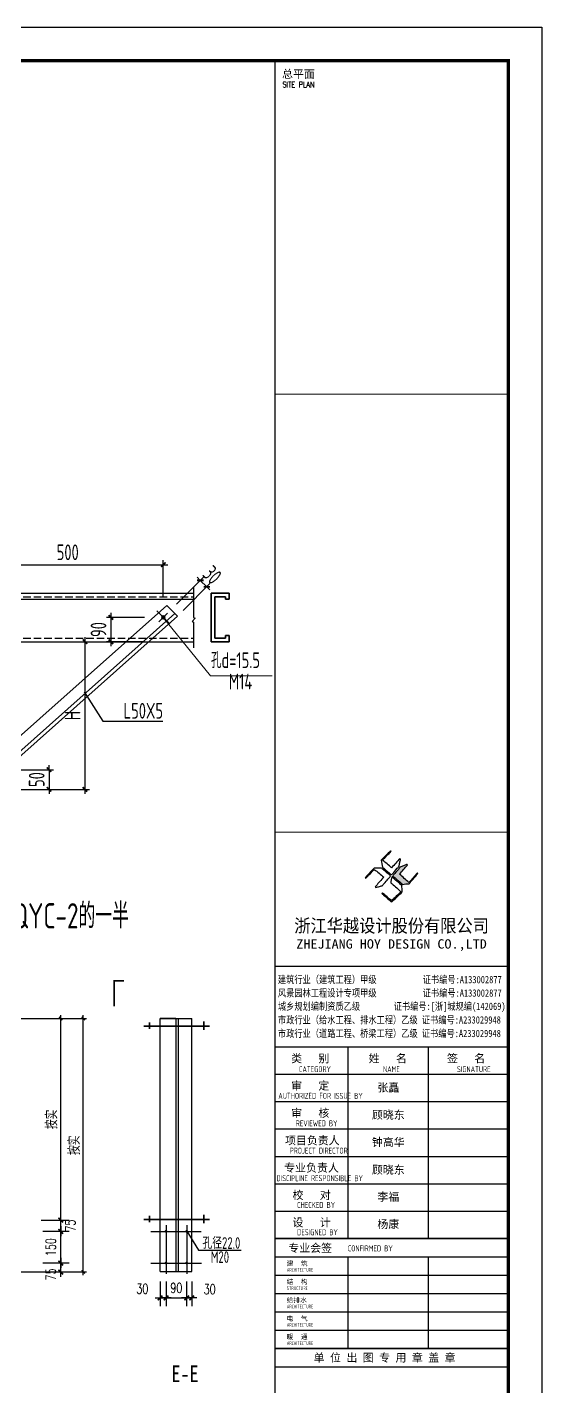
# Model space of a CAD drawing. Extents: x 2072855 to 2883818, y 17306032 to 17674225.
# Drawn here: x 2506642 to 2522065, y 17354099 to 17394870 of the extents above; entities that cross this region are included whole.
import ezdxf
from ezdxf.enums import TextEntityAlignment as Align

# ---------------------------------------------------------------- set-up
doc = ezdxf.new("R2010")
doc.units = 0
doc.header["$LTSCALE"] = 1000
doc.header["$MEASUREMENT"] = 0
for name, pattern in [('3', [19, 15, -1.5, 1, -1.5]), ('DASH', [0.35, 0.25, -0.1]), ('DOTE', [2.42, 2, -0.2, 0.02, -0.2])]:
    doc.linetypes.add(name, pattern=pattern)
doc.layers.get('Defpoints').update_dxf_attribs({"color": 250})
for name, color, linetype, lineweight in [('10', 7, 'Continuous', 35), ('14', 2, 'Continuous', 35), ('螺栓孔标注', 9, 'Continuous', 18)]:
    doc.layers.add(name, color=color, linetype=linetype, lineweight=lineweight)
for name, color, linetype in [('18', 2, 'Continuous'), ('35', 253, 'Continuous'), ('3T_WOOD', 21, 'Continuous'), ('dim', 7, 'Continuous'), ('DOTE', 1, 'DOTE'), ('HYTK-GK', 7, 'Continuous'), ('PUB_DIM', 161, 'Continuous'), ('PUB_TEXT', 7, 'Continuous'), ('PUB_TITLE', 4, 'Continuous'), ('TEXT', 7, 'Continuous'), ('TK', 4, 'Continuous'), ('图层1', 8, 'Continuous'), ('水平支撑', 4, 'Continuous')]:
    doc.layers.add(name, color=color, linetype=linetype)
doc.styles.add('-宋体', font='', dxfattribs={"width": 0.8})
doc.styles.add('DIM_FONT', font='SIMPLEX', dxfattribs={"width": 0.7, "bigfont": 'GBCBIG'})
doc.styles.add('HT', font='simhei.ttf', dxfattribs={"width": 0.7})
doc.styles.add('ROMANS', font='romans', dxfattribs={"width": 0.65, "height": 231.275})
doc.styles.add('TSSD_Dimension', font='Tssdeng.shx', dxfattribs={"width": 0.7, "bigfont": 'hztxt.shx'})
doc.styles.add('TSSD_REIN', font='tssdeng.shx', dxfattribs={"width": 0.7, "bigfont": 'tssdchn.shx'})
doc.styles.add('图签宋体', font='', dxfattribs={"height": 300})
doc.styles.add('图签黑体', font='simhei.ttf', dxfattribs={"height": 550})
doc.styles.get('-宋体').set_extended_font_data('SimSun')
doc.styles.get('图签宋体').set_extended_font_data('NSimSun')
doc.dimstyles.new('dimn', dxfattribs={"dimtxt": 300, "dimasz": 1, "dimexe": 250, "dimexo": 300, "dimgap": 150, "dimtad": 1, "dimdec": 0, "dimzin": 0, "dimdsep": 46, "dimtxsty": 'DIM_FONT', "dimblk": '_DIMX', "dimcen": 0, "dimdle": 100, "dimclrt": 7, "dimadec": 1, "dimazin": 0, "dimtfac": 1, "dimtdec": 0, "dimtix": 1, "dimtmove": 2, "dimatfit": 3, "dimldrblk": 'ARCHTICK', "dimfxl": 0, "dimtolj": 1, "dimtzin": 0, "dimarcsym": 0})
doc.dimstyles.new('TSSD_200_200', dxfattribs={"dimtxt": 700, "dimasz": 200, "dimexe": 200, "dimexo": 500, "dimgap": 200, "dimtad": 1, "dimdec": 0, "dimzin": 0, "dimdsep": 46, "dimtxsty": 'TSSD_Dimension', "dimblk": 'ARCHTICK', "dimblk1": 'ARCHTICK', "dimblk2": 'ARCHTICK', "dimcen": 0, "dimdle": 200, "dimclrt": 7, "dimadec": 0, "dimazin": 0, "dimtfac": 1, "dimtdec": 0, "dimtix": 1, "dimtmove": 2, "dimatfit": 3, "dimfxl": 0, "dimtolj": 1, "dimtzin": 0, "dimarcsym": 0})
doc.dimstyles.new('TSSD_20_100', dxfattribs={"dimtxt": 350, "dimasz": 100, "dimexe": 100, "dimexo": 250, "dimgap": 100, "dimtad": 1, "dimdec": 0, "dimlfac": 0.2, "dimzin": 0, "dimdsep": 46, "dimtxsty": 'TSSD_Dimension', "dimblk": 'ARCHTICK', "dimblk1": 'ARCHTICK', "dimblk2": 'ARCHTICK', "dimcen": 0, "dimdle": 100, "dimclrt": 7, "dimadec": 0, "dimazin": 0, "dimtfac": 1, "dimtdec": 0, "dimtix": 1, "dimtmove": 2, "dimatfit": 3, "dimfxl": 0, "dimtolj": 1, "dimtzin": 0, "dimarcsym": 0})

# ---------------------------------------------------------------- blocks, each defined once
blk = doc.blocks.new('_ArchTick')
at = {"color": 0, "linetype": 'ByBlock', "const_width": 0.4}
blk.add_lwpolyline([(-0.5, -0.5), (0.5, 0.5)], dxfattribs=at)
blk = doc.blocks.new('*D43')
at = {"layer": 'Defpoints', "color": 0}
for p in [(8082840, 20782767), (8083497, 20782767), (8083497, 20780294)]:
    blk.add_point(p, dxfattribs=at)
at = {"layer": 'dim', "color": 0, "lineweight": -2}
for p, q in [((8082840, 20782392), (8082840, 20780144)), ((8083497, 20782392), (8083497, 20780144)), ((8082690, 20780294), (8083647, 20780294))]:
    blk.add_line(p, q, dxfattribs=at)
at = {"layer": 'dim', "color": 0, "lineweight": -2, "xscale": 150, "yscale": 150, "zscale": 150, "rotation": 180}
blk.add_blockref('_ArchTick', (8082840, 20780294), dxfattribs=at)
at = {"layer": 'dim', "color": 0, "lineweight": -2, "xscale": 150, "yscale": 150, "zscale": 150}
blk.add_blockref('_ArchTick', (8083497, 20780294), dxfattribs=at)
at = {"layer": 'dim', "color": 7, "insert": (8083130, 20780700), "char_height": 525, "attachment_point": 5, "style": 'TSSD_Dimension'}
blk.add_mtext('\\A1;50', dxfattribs=at)
blk = doc.blocks.new('*D44')
at = {"layer": 'Defpoints', "color": 0}
for p in [(8083497, 20782767), (8084152, 20782767), (8084152, 20780294)]:
    blk.add_point(p, dxfattribs=at)
at = {"layer": 'dim', "color": 0, "lineweight": -2}
for p, q in [((8083497, 20782392), (8083497, 20780144)), ((8084152, 20782392), (8084152, 20780144)), ((8083347, 20780294), (8084302, 20780294))]:
    blk.add_line(p, q, dxfattribs=at)
at = {"layer": 'dim', "color": 0, "lineweight": -2, "xscale": 150, "yscale": 150, "zscale": 150, "rotation": 180}
blk.add_blockref('_ArchTick', (8083497, 20780294), dxfattribs=at)
at = {"layer": 'dim', "color": 0, "lineweight": -2, "xscale": 150, "yscale": 150, "zscale": 150}
blk.add_blockref('_ArchTick', (8084152, 20780294), dxfattribs=at)
at = {"layer": 'dim', "color": 7, "insert": (8083830, 20780706), "char_height": 525, "attachment_point": 5, "style": 'TSSD_Dimension'}
blk.add_mtext('\\A1;50', dxfattribs=at)
blk = doc.blocks.new('*D45')
at = {"layer": 'Defpoints', "color": 0}
for p in [(8083496, 20789431), (8077116, 20788004), (8083496, 20788004)]:
    blk.add_point(p, dxfattribs=at)
at = {"layer": 'dim', "color": 0, "lineweight": -2}
for p, q in [((8076966, 20789431), (8083646, 20789431)), ((8077116, 20788379), (8077116, 20789581)), ((8083496, 20788379), (8083496, 20789581))]:
    blk.add_line(p, q, dxfattribs=at)
at = {"layer": 'dim', "color": 0, "lineweight": -2, "xscale": 150, "yscale": 150, "zscale": 150, "rotation": 180}
blk.add_blockref('_ArchTick', (8077116, 20789431), dxfattribs=at)
at = {"layer": 'dim', "color": 0, "lineweight": -2, "xscale": 150, "yscale": 150, "zscale": 150}
blk.add_blockref('_ArchTick', (8083496, 20789431), dxfattribs=at)
at = {"layer": 'dim', "color": 7, "insert": (8080306, 20789844), "char_height": 525, "attachment_point": 5, "style": 'TSSD_Dimension'}
blk.add_mtext('\\A1;500', dxfattribs=at)
blk = doc.blocks.new('*D46')
at = {"layer": 'Defpoints', "color": 0}
for p in [(8089875, 20789431), (8083496, 20788004), (8089875, 20788004)]:
    blk.add_point(p, dxfattribs=at)
at = {"layer": 'dim', "color": 0, "lineweight": -2}
for p, q in [((8083346, 20789431), (8090025, 20789431)), ((8083496, 20788379), (8083496, 20789581)), ((8089875, 20788379), (8089875, 20789581))]:
    blk.add_line(p, q, dxfattribs=at)
at = {"layer": 'dim', "color": 0, "lineweight": -2, "xscale": 150, "yscale": 150, "zscale": 150, "rotation": 180}
blk.add_blockref('_ArchTick', (8083496, 20789431), dxfattribs=at)
at = {"layer": 'dim', "color": 0, "lineweight": -2, "xscale": 150, "yscale": 150, "zscale": 150}
blk.add_blockref('_ArchTick', (8089875, 20789431), dxfattribs=at)
at = {"layer": 'dim', "color": 7, "insert": (8086685, 20789844), "char_height": 525, "attachment_point": 5, "style": 'TSSD_Dimension'}
blk.add_mtext('\\A1;500', dxfattribs=at)
blk = doc.blocks.new('*D47')
at = {"layer": 'Defpoints', "color": 0}
for p in [(8091327, 20788692), (8090054, 20787848), (8090269, 20787634)]:
    blk.add_point(p, dxfattribs=at)
at = {"layer": 'dim', "color": 0, "lineweight": -2}
for p, q in [((8090319, 20788114), (8091218, 20789013)), ((8091112, 20788906), (8091006, 20789013)), ((8090534, 20787899), (8091433, 20788798)), ((8091112, 20788906), (8091327, 20788692)), ((8091327, 20788692), (8091433, 20788585))]:
    blk.add_line(p, q, dxfattribs=at)
at = {"layer": 'dim', "color": 0, "lineweight": -2, "xscale": 150, "yscale": 150, "zscale": 150}
for p, rotation in [((8091112, 20788906), 315), ((8091327, 20788692), 135)]:
    blk.add_blockref('_ArchTick', p, dxfattribs=dict(at, rotation=rotation))
at = {"layer": 'dim', "color": 7, "insert": (8091511, 20789091), "char_height": 525, "attachment_point": 5, "rotation": 315, "style": 'TSSD_Dimension'}
blk.add_mtext('\\A1;30', dxfattribs=at)
blk = doc.blocks.new('*D48')
at = {"layer": 'Defpoints', "color": 0}
for p in [(8089622, 20787669), (8088125, 20786859), (8089622, 20786859)]:
    blk.add_point(p, dxfattribs=at)
at = {"layer": 'dim', "color": 0, "lineweight": -2}
for p, q in [((8089247, 20787669), (8087975, 20787669)), ((8088125, 20787819), (8088125, 20786709)), ((8089247, 20786859), (8087975, 20786859))]:
    blk.add_line(p, q, dxfattribs=at)
at = {"layer": 'dim', "color": 0, "lineweight": -2, "xscale": 150, "yscale": 150, "zscale": 150}
for p, rotation in [((8088125, 20787669), 90), ((8088125, 20786859), 270)]:
    blk.add_blockref('_ArchTick', p, dxfattribs=dict(at, rotation=rotation))
at = {"layer": 'dim', "color": 7, "insert": (8087712, 20787264), "char_height": 525, "attachment_point": 5, "rotation": 90, "style": 'TSSD_Dimension'}
blk.add_mtext('\\A1;90', dxfattribs=at)
blk = doc.blocks.new('*D49')
at = {"layer": 'Defpoints', "color": 0}
for p in [(8077876, 20787669), (8077876, 20786859), (8079361, 20786859)]:
    blk.add_point(p, dxfattribs=at)
at = {"layer": 'dim', "color": 0, "lineweight": -2}
for p, q in [((8078251, 20787669), (8079511, 20787669)), ((8079361, 20787819), (8079361, 20786709)), ((8078251, 20786859), (8079511, 20786859))]:
    blk.add_line(p, q, dxfattribs=at)
at = {"layer": 'dim', "color": 0, "lineweight": -2, "xscale": 150, "yscale": 150, "zscale": 150}
for p, rotation in [((8079361, 20787669), 90), ((8079361, 20786859), 270)]:
    blk.add_blockref('_ArchTick', p, dxfattribs=dict(at, rotation=rotation))
at = {"layer": 'dim', "color": 7, "insert": (8078948, 20787264), "char_height": 525, "attachment_point": 5, "rotation": 90, "style": 'TSSD_Dimension'}
blk.add_mtext('\\A1;90', dxfattribs=at)
blk = doc.blocks.new('*D50')
at = {"layer": 'Defpoints', "color": 0}
for p in [(8084573, 20782583), (8084573, 20781924), (8086061, 20781924)]:
    blk.add_point(p, dxfattribs=at)
at = {"layer": 'dim', "color": 0, "lineweight": -2}
for p, q in [((8084948, 20782583), (8086211, 20782583)), ((8086061, 20782583), (8086061, 20782733)), ((8086061, 20782583), (8086061, 20781924)), ((8084948, 20781924), (8086211, 20781924)), ((8086061, 20781924), (8086061, 20781774))]:
    blk.add_line(p, q, dxfattribs=at)
at = {"layer": 'dim', "color": 0, "lineweight": -2, "xscale": 150, "yscale": 150, "zscale": 150}
for p, rotation in [((8086061, 20782583), 270), ((8086061, 20781924), 90)]:
    blk.add_blockref('_ArchTick', p, dxfattribs=dict(at, rotation=rotation))
at = {"layer": 'dim', "color": 7, "insert": (8085649, 20782254), "char_height": 525, "attachment_point": 5, "rotation": 90, "style": 'TSSD_Dimension'}
blk.add_mtext('\\A1;50', dxfattribs=at)
blk = doc.blocks.new('*D51')
at = {"layer": 'Defpoints', "color": 0}
for p in [(8075683, 20788672), (8076722, 20787634), (8076937, 20787848)]:
    blk.add_point(p, dxfattribs=at)
at = {"layer": 'dim', "color": 0, "lineweight": -2}
for p, q in [((8076672, 20788114), (8075792, 20788993)), ((8075898, 20788887), (8076004, 20788993)), ((8076457, 20787899), (8075577, 20788778)), ((8075683, 20788672), (8075577, 20788566)), ((8075898, 20788887), (8075683, 20788672))]:
    blk.add_line(p, q, dxfattribs=at)
at = {"layer": 'dim', "color": 0, "lineweight": -2, "xscale": 150, "yscale": 150, "zscale": 150}
for p, rotation in [((8075898, 20788887), 225.0000000002482), ((8075683, 20788672), 45.00000000024823)]:
    blk.add_blockref('_ArchTick', p, dxfattribs=dict(at, rotation=rotation))
at = {"layer": 'dim', "color": 7, "insert": (8075499, 20789072), "char_height": 525, "attachment_point": 5, "rotation": 45, "style": 'TSSD_Dimension'}
blk.add_mtext('\\A1;30', dxfattribs=at)
blk = doc.blocks.new('*D52')
at = {"layer": 'Defpoints', "color": 0}
for p in [(8084560, 20786859), (8084560, 20781924), (8087261, 20781924)]:
    blk.add_point(p, dxfattribs=at)
at = {"layer": 'dim', "color": 0, "lineweight": -2}
for p, q in [((8084935, 20786859), (8087411, 20786859)), ((8087261, 20787009), (8087261, 20781774)), ((8084935, 20781924), (8087411, 20781924))]:
    blk.add_line(p, q, dxfattribs=at)
at = {"layer": 'dim', "color": 0, "lineweight": -2, "xscale": 150, "yscale": 150, "zscale": 150}
for p, rotation in [((8087261, 20786859), 90), ((8087261, 20781924), 270)]:
    blk.add_blockref('_ArchTick', p, dxfattribs=dict(at, rotation=rotation))
at = {"layer": 'dim', "color": 7, "insert": (8086849, 20784391), "char_height": 525, "attachment_point": 5, "rotation": 90, "style": 'TSSD_Dimension'}
blk.add_mtext('\\A1;H', dxfattribs=at)
blk = doc.blocks.new('*D251')
at = {"layer": 'Defpoints', "color": 0}
for p in [(2505623, 17365143), (2508323, 17365143), (2505623, 17357543)]:
    blk.add_point(p, dxfattribs=at)
at = {"layer": 'PUB_DIM', "color": 0, "lineweight": -2}
for p, q in [((2505873, 17365143), (2508423, 17365143)), ((2508323, 17357443), (2508323, 17365243)), ((2505873, 17357543), (2508423, 17357543))]:
    blk.add_line(p, q, dxfattribs=at)
at = {"layer": 'PUB_DIM', "color": 0, "lineweight": -2, "xscale": 100, "yscale": 100, "zscale": 100}
for p, rotation in [((2508323, 17365143), 90), ((2508323, 17357543), 270)]:
    blk.add_blockref('_ArchTick', p, dxfattribs=dict(at, rotation=rotation))
at = {"layer": 'PUB_DIM', "color": 7, "insert": (2508048, 17361343), "char_height": 350, "attachment_point": 5, "rotation": 90, "style": 'TSSD_Dimension'}
blk.add_mtext('\\A1;按实', dxfattribs=at)
blk = doc.blocks.new('*D153')
at = {"layer": 'Defpoints', "color": 0}
for p in [(2506810, 17365143), (2507647, 17365143), (2506810, 17359095)]:
    blk.add_point(p, dxfattribs=at)
at = {"layer": 'PUB_DIM', "color": 0, "lineweight": -2}
for p, q in [((2507060, 17365143), (2507747, 17365143)), ((2507647, 17358995), (2507647, 17365243)), ((2507060, 17359095), (2507747, 17359095))]:
    blk.add_line(p, q, dxfattribs=at)
at = {"layer": 'PUB_DIM', "color": 0, "lineweight": -2, "xscale": 100, "yscale": 100, "zscale": 100}
for p, rotation in [((2507647, 17365143), 90), ((2507647, 17359095), 270)]:
    blk.add_blockref('_ArchTick', p, dxfattribs=dict(at, rotation=rotation))
at = {"layer": 'PUB_DIM', "color": 7, "insert": (2507372, 17362119), "char_height": 350, "attachment_point": 5, "rotation": 90, "style": 'TSSD_Dimension'}
blk.add_mtext('\\A1;按实', dxfattribs=at)
blk = doc.blocks.new('_DIMX')
blk.add_line((-150, 0), (150, 0))
at = {"const_width": 50}
blk.add_lwpolyline([(-70, -70), (70, 70)], dxfattribs=at)
blk = doc.blocks.new('*D156')
at = {"layer": 'Defpoints', "color": 0}
for p in [(2510803, 17357556), (2511421, 17357556), (2511421, 17356765)]:
    blk.add_point(p, dxfattribs=at)
at = {"layer": 'PUB_DIM', "color": 0, "lineweight": -2}
for p, q in [((2510803, 17357256), (2510803, 17356515)), ((2511421, 17357256), (2511421, 17356515)), ((2510802, 17356765), (2510801, 17356765)), ((2510803, 17356765), (2511421, 17356765)), ((2511422, 17356765), (2511423, 17356765))]:
    blk.add_line(p, q, dxfattribs=at)
blk.add_blockref('_DIMX', (2510803, 17356765), dxfattribs=at)
at = {"layer": 'PUB_DIM', "color": 0, "lineweight": -2, "rotation": 180}
blk.add_blockref('_DIMX', (2511421, 17356765), dxfattribs=at)
at = {"layer": 'PUB_DIM', "color": 7, "insert": (2511112, 17357065), "char_height": 300, "attachment_point": 5, "style": 'DIM_FONT'}
blk.add_mtext('\\A1;90', dxfattribs=at)
blk = doc.blocks.new('*D157')
at = {"layer": 'Defpoints', "color": 0}
for p in [(2511421, 17357556), (2511573, 17357556), (2511573, 17356765)]:
    blk.add_point(p, dxfattribs=at)
at = {"layer": 'PUB_DIM', "color": 0, "lineweight": -2}
for p, q in [((2511421, 17357256), (2511421, 17356515)), ((2511573, 17357256), (2511573, 17356515)), ((2511420, 17356765), (2511419, 17356765)), ((2511421, 17356765), (2511573, 17356765)), ((2511574, 17356765), (2511575, 17356765))]:
    blk.add_line(p, q, dxfattribs=at)
blk.add_blockref('_DIMX', (2511421, 17356765), dxfattribs=at)
at = {"layer": 'PUB_DIM', "color": 0, "lineweight": -2, "rotation": 180}
blk.add_blockref('_DIMX', (2511573, 17356765), dxfattribs=at)
at = {"layer": 'PUB_DIM', "color": 7, "insert": (2512111, 17357025), "char_height": 300, "attachment_point": 5, "style": 'DIM_FONT'}
blk.add_mtext('\\A1;30', dxfattribs=at)
blk = doc.blocks.new('*D164')
at = {"layer": 'Defpoints', "color": 0}
for p in [(2506810, 17357812), (2507647, 17357812), (2506810, 17357543)]:
    blk.add_point(p, dxfattribs=at)
at = {"layer": 'PUB_DIM', "color": 0, "lineweight": -2}
for p, q in [((2507110, 17357812), (2507897, 17357812)), ((2507647, 17357813), (2507647, 17357814)), ((2507647, 17357543), (2507647, 17357812)), ((2507110, 17357543), (2507897, 17357543)), ((2507647, 17357542), (2507647, 17357541))]:
    blk.add_line(p, q, dxfattribs=at)
for p, rotation in [((2507647, 17357812), 270), ((2507647, 17357543), 90)]:
    blk.add_blockref('_DIMX', p, dxfattribs=dict(at, rotation=rotation))
at = {"layer": 'PUB_DIM', "color": 7, "insert": (2507347, 17357467), "char_height": 300, "attachment_point": 5, "rotation": 90, "style": 'DIM_FONT'}
blk.add_mtext('\\A1;75', dxfattribs=at)
blk = doc.blocks.new('*D165')
at = {"layer": 'Defpoints', "color": 0}
for p in [(2510627, 17357556), (2510803, 17357556), (2510803, 17356765)]:
    blk.add_point(p, dxfattribs=at)
at = {"layer": 'PUB_DIM', "color": 0, "lineweight": -2}
for p, q in [((2510627, 17357256), (2510627, 17356515)), ((2510803, 17357256), (2510803, 17356515)), ((2510626, 17356765), (2510625, 17356765)), ((2510627, 17356765), (2510803, 17356765)), ((2510804, 17356765), (2510805, 17356765))]:
    blk.add_line(p, q, dxfattribs=at)
blk.add_blockref('_DIMX', (2510627, 17356765), dxfattribs=at)
at = {"layer": 'PUB_DIM', "color": 0, "lineweight": -2, "rotation": 180}
blk.add_blockref('_DIMX', (2510803, 17356765), dxfattribs=at)
at = {"layer": 'PUB_DIM', "color": 7, "insert": (2510095, 17357038), "char_height": 300, "attachment_point": 5, "style": 'DIM_FONT'}
blk.add_mtext('\\A1;30', dxfattribs=at)
blk = doc.blocks.new('A$C053D6479')
at = {"layer": 'PUB_TITLE'}
h = blk.add_hatch(color=256, dxfattribs=at)
h.dxf.hatch_style = 1
edge = h.paths.add_edge_path()
edge.add_spline(control_points=[(1026, 827), (1105, 920), (1188, 1008), (1266, 1102)], knot_values=[13, 13, 13, 13, 14, 14, 14, 14], degree=3, periodic=0)
edge.add_spline(control_points=[(1266, 1102), (1258, 1111), (1249, 1119), (1239, 1116)], knot_values=[12, 12, 12, 12, 13, 13, 13, 13], degree=3, periodic=0)
edge.add_spline(control_points=[(1239, 1116), (1210, 1107), (1179, 1092), (1144, 1077)], knot_values=[11, 11, 11, 11, 12, 12, 12, 12], degree=3, periodic=0)
edge.add_spline(control_points=[(1144, 1077), (1109, 1063), (1069, 1053), (1047, 1038)], knot_values=[10, 10, 10, 10, 11, 11, 11, 11], degree=3, periodic=0)
edge.add_spline(control_points=[(1047, 1038), (1028, 1026), (1007, 992), (991, 972)], knot_values=[9, 9, 9, 9, 10, 10, 10, 10], degree=3, periodic=0)
edge.add_spline(control_points=[(991, 972), (942, 913), (899, 868), (849, 810)], knot_values=[8, 8, 8, 8, 9, 9, 9, 9], degree=3, periodic=0)
edge.add_spline(control_points=[(849, 810), (842, 801), (822, 776), (822, 775)], knot_values=[7, 7, 7, 7, 8, 8, 8, 8], degree=3, periodic=0)
edge.add_spline(control_points=[(822, 775), (823, 771), (848, 752), (859, 744)], knot_values=[6, 6, 6, 6, 7, 7, 7, 7], degree=3, periodic=0)
edge.add_spline(control_points=[(859, 744), (949, 670), (1035, 592), (1122, 521)], knot_values=[5, 5, 5, 5, 6, 6, 6, 6], degree=3, periodic=0)
edge.add_spline(control_points=[(1122, 521), (1153, 527), (1185, 530), (1217, 533)], knot_values=[4, 4, 4, 4, 5, 5, 5, 5], degree=3, periodic=0)
edge.add_spline(control_points=[(1217, 533), (1246, 535), (1293, 532), (1316, 542)], knot_values=[3, 3, 3, 3, 4, 4, 4, 4], degree=3, periodic=0)
edge.add_spline(control_points=[(1316, 542), (1327, 547), (1338, 565), (1349, 579)], knot_values=[2, 2, 2, 2, 3, 3, 3, 3], degree=3, periodic=0)
edge.add_spline(control_points=[(1349, 579), (1423, 670), (1507, 759), (1572, 848)], knot_values=[1, 1, 1, 1, 2, 2, 2, 2], degree=3, periodic=0)
edge.add_spline(control_points=[(1572, 848), (1564, 852), (1561, 861), (1551, 862)], knot_values=[0, 0, 0, 0, 1, 1, 1, 1], degree=3, periodic=0)
edge.add_spline(control_points=[(1551, 862), (1469, 769), (1393, 671), (1310, 579)], knot_values=[15, 15, 15, 15, 16, 16, 16, 16], degree=3, periodic=0)
edge.add_spline(control_points=[(1310, 579), (1216, 662), (1118, 742), (1026, 827)], knot_values=[14, 14, 14, 14, 15, 15, 15, 15], degree=3, periodic=0)
at = {"layer": 'TK'}
for points, knots in [([(1031, 1298), (1066, 1286), (1054, 1262), (1045, 1224), (1036, 1188), (1031, 1158), (1024, 1121), (1020, 1104), (1017, 1085), (1012, 1071), (1004, 1052), (976, 1026), (956, 1003), (906, 946), (866, 899), (814, 839), (806, 829), (789, 806), (787, 806), (777, 804), (728, 856), (719, 864), (651, 922), (580, 978), (514, 1036), (509, 1106), (488, 1176), (479, 1247), (570, 1343), (663, 1436), (758, 1526), (764, 1523), (768, 1518), (774, 1515), (693, 1422), (599, 1343), (520, 1249), (607, 1171), (698, 1096), (789, 1021), (874, 1109), (950, 1206), (1031, 1298)], [0, 0, 0, 0, 1, 1, 1, 2, 2, 2, 3, 3, 3, 4, 4, 4, 5, 5, 5, 6, 6, 6, 7, 7, 7, 8, 8, 8, 9, 9, 9, 10, 10, 10, 11, 11, 11, 12, 12, 12, 13, 13, 13, 14, 14, 14, 14]), ([(555, 949), (624, 891), (699, 833), (760, 773), (689, 691), (614, 604), (539, 517), (529, 505), (516, 487), (506, 482), (492, 475), (469, 472), (452, 467), (416, 456), (383, 448), (342, 438), (323, 433), (297, 422), (293, 440), (291, 452), (313, 470), (322, 480), (400, 566), (477, 652), (553, 736), (460, 815), (366, 894), (270, 970), (183, 883), (101, 791), (16, 703), (-18, 714), (9, 735), (28, 755), (103, 838), (192, 930), (266, 1005), (319, 1009), (387, 1005), (442, 1007), (456, 1008), (472, 1011), (485, 1007), (507, 1000), (534, 967), (555, 949)], [0, 0, 0, 0, 1, 1, 1, 2, 2, 2, 3, 3, 3, 4, 4, 4, 5, 5, 5, 6, 6, 6, 7, 7, 7, 8, 8, 8, 9, 9, 9, 10, 10, 10, 11, 11, 11, 12, 12, 12, 13, 13, 13, 14, 14, 14, 15, 15, 15, 15]), ([(1551, 862), (1561, 861), (1564, 852), (1572, 848), (1507, 759), (1423, 670), (1349, 579), (1338, 565), (1327, 547), (1316, 542), (1293, 532), (1246, 535), (1217, 533), (1185, 530), (1153, 527), (1122, 521), (1035, 592), (949, 670), (859, 744), (848, 752), (823, 771), (822, 775), (822, 776), (842, 801), (849, 810), (899, 868), (942, 913), (991, 972), (1007, 992), (1028, 1026), (1047, 1038), (1069, 1053), (1109, 1063), (1144, 1077), (1179, 1092), (1210, 1107), (1239, 1116), (1249, 1119), (1258, 1111), (1266, 1102), (1188, 1008), (1105, 920), (1026, 827), (1118, 742), (1216, 662), (1310, 579), (1393, 671), (1469, 769), (1551, 862)], [0, 0, 0, 0, 1, 1, 1, 2, 2, 2, 3, 3, 3, 4, 4, 4, 5, 5, 5, 6, 6, 6, 7, 7, 7, 8, 8, 8, 9, 9, 9, 10, 10, 10, 11, 11, 11, 12, 12, 12, 13, 13, 13, 14, 14, 14, 15, 15, 15, 16, 16, 16, 16]), ([(1097, 490), (1100, 425), (1106, 361), (1107, 294), (1018, 207), (925, 121), (830, 33), (818, 21), (800, 0), (787, 0), (768, -1), (725, 49), (712, 60), (662, 103), (616, 143), (568, 186), (545, 207), (518, 224), (499, 250), (501, 259), (511, 261), (516, 267), (609, 192), (696, 111), (785, 33), (883, 118), (977, 208), (1070, 298), (992, 373), (892, 456), (803, 534), (791, 544), (768, 561), (766, 569), (761, 588), (776, 634), (780, 655), (785, 690), (788, 721), (795, 746), (897, 661), (998, 576), (1097, 490)], [0, 0, 0, 0, 1, 1, 1, 2, 2, 2, 3, 3, 3, 4, 4, 4, 5, 5, 5, 6, 6, 6, 7, 7, 7, 8, 8, 8, 9, 9, 9, 10, 10, 10, 11, 11, 11, 12, 12, 12, 13, 13, 13, 14, 14, 14, 14])]:
    blk.add_open_spline(points, degree=3, knots=knots, dxfattribs=at)
blk = doc.blocks.new('GeYuanFrame_73841647', base_point=(20.09, 4.53))
at = {"layer": 'PUB_TITLE'}
for points in [[(908.09, 235.33), (908.09, 292.73)], [(932.09, 235.33), (932.09, 292.73)], [(908.09, 202.33), (908.09, 229.83)], [(932.09, 202.33), (932.09, 229.83)]]:
    blk.add_lwpolyline(points, dxfattribs=at)
at = {"layer": 'TK'}
for p, q in [((886.09, 316.93), (956.09, 316.93)), ((886.09, 284.53), (956.09, 284.53)), ((886.09, 276.33), (956.09, 276.33)), ((886.09, 268.13), (956.09, 268.13)), ((886.09, 259.93), (956.09, 259.93)), ((886.09, 251.73), (956.09, 251.73)), ((886.09, 243.53), (956.09, 243.53)), ((886.09, 235.33), (956.09, 235.33)), ((886.09, 235.33), (956.09, 235.33))]:
    blk.add_line(p, q, dxfattribs=at)
blk.add_lwpolyline([(20.09, 4.53), (20.09, 598.53), (966.09, 598.53), (966.09, 4.53)], close=True, dxfattribs=at)
at = {"layer": 'TK', "const_width": 1}
blk.add_lwpolyline([(45.09, 588.53), (956.09, 588.53), (956.09, 14.53), (45.09, 14.53)], close=True, dxfattribs=at)
at = {"layer": 'TK'}
for points, const_width in [([(886.09, 588.53), (886.09, 14.53)], 0.4), ([(886.09, 488.5), (956.09, 488.5)], 0.35), ([(886.09, 357.14), (956.09, 357.14)], 0.35), ([(886.09, 292.73), (956.09, 292.73)], 0.35), ([(886.09, 292.73), (956.09, 292.73)], 0.35), ([(886.09, 235.33), (956.09, 235.33)], 0.35), ([(886.09, 202.33), (956.09, 202.33)], 0.35)]:
    blk.add_lwpolyline(points, dxfattribs=dict(at, const_width=const_width))
for points in [[(886.09, 292.73), (956.09, 292.73)], [(886.09, 235.33), (956.09, 235.33)], [(886.09, 229.83), (956.09, 229.83)], [(886.09, 224.33), (956.09, 224.33)], [(886.09, 218.83), (956.09, 218.83)], [(886.09, 213.33), (956.09, 213.33)], [(886.09, 207.83), (956.09, 207.83)], [(886.09, 202.33), (956.09, 202.33)], [(886.09, 196.83), (956.09, 196.83)]]:
    blk.add_lwpolyline(points, dxfattribs=at)
at = {"layer": 'PUB_TITLE', "xscale": 0.01000000000021828, "yscale": 0.01000000000021828, "zscale": 0.01}
blk.add_blockref('A$C053D6479', (913.19, 336.27), dxfattribs=at)
at = {"layer": 'TK', "style": '图签宋体'}
for s, height, p in [('总平面', 2.4, (888.23, 583.28)), ('类   别', 2.4, (890.97, 288.09)), ('姓   名', 2.4, (914.2, 288.09)), ('签   名', 2.4, (937.68, 288.09)), ('审   定', 2.4, (890.97, 279.89)), ('审   核', 2.4, (890.97, 271.69)), ('项目负责人', 2.4, (889.13, 263.49)), ('专业负责人', 2.4, (888.89, 255.29)), ('校   对', 2.4, (891.38, 247.09)), ('设   计', 2.4, (891.36, 238.89)), ('专业会签', 2.4, (890.12, 231.24)), ('建  筑', 1.44, (889.61, 227.11)), ('结  构', 1.44, (889.61, 221.61)), ('给排水', 1.44, (889.61, 216.11)), ('电  气', 1.44, (889.61, 210.61)), ('暖  通', 1.44, (889.61, 205.11)), ('单 位 出 图 专 用 章 盖 章', 2.4, (897.72, 198.35))]:
    blk.add_text(s, height=height, dxfattribs=at).set_placement(p)
at = {"layer": 'TK'}
for s, height, style, width, p in [('SITE PLAN', 1.697, 'ROMANS', 0.76, (888.35, 580.49)), ('建筑行业（建筑工程）甲级           证书编号:A133002877', 2.2, '-宋体', 0.8, (887, 311.83)), ('风景园林工程设计专项甲级           证书编号:A133002877', 2.2, '-宋体', 0.8, (887, 307.81)), ('城乡规划编制资质乙级        证书编号:[浙]城规编(142069)', 2.2, '-宋体', 0.8, (887, 303.82)), ('市政行业（给水工程、排水工程）乙级 证书编号:A233029948', 2.2, '-宋体', 0.8, (887, 299.74)), ('市政行业（道路工程、桥梁工程）乙级 证书编号:A233029948', 2.2, '-宋体', 0.8, (887, 295.69)), ('CATEGORY', 1.8, 'TSSD_REIN', 0.7, (893.32, 285.17)), ('NAME', 1.8, 'TSSD_REIN', 0.7, (918.51, 285.17)), ('SIGNATURE', 1.8, 'TSSD_REIN', 0.7, (940.66, 285.17)), ('AUTHORIZED FOR ISSUE BY', 1.8, 'TSSD_REIN', 0.7, (887.12, 277.17)), ('REVIEWED BY', 1.8, 'TSSD_REIN', 0.7, (892.36, 268.91)), ('PROJECT DIRECTOR', 1.8, 'TSSD_REIN', 0.7, (890.55, 260.74)), ('DISCIPLINE RESPONSIBLE BY', 1.8, 'TSSD_REIN', 0.7, (886.57, 252.48)), ('CHECKED BY', 1.8, 'TSSD_REIN', 0.7, (892.75, 244.44)), ('DESIGNED BY', 1.8, 'TSSD_REIN', 0.7, (892.76, 236.27)), ('CONFIRMED BY', 1.8, 'TSSD_REIN', 0.7, (907.94, 231.42)), ('ARCHITECTURE', 1.08, 'TSSD_REIN', 0.7, (889.65, 225.34)), ('STRUCTURE', 1.08, 'TSSD_REIN', 0.7, (889.65, 219.84)), ('ARCHITECTURE', 1.08, 'TSSD_REIN', 0.7, (889.65, 214.34)), ('ARCHITECTURE', 1.08, 'TSSD_REIN', 0.7, (889.65, 208.84)), ('ARCHITECTURE', 1.08, 'TSSD_REIN', 0.7, (889.65, 203.34))]:
    blk.add_text(s, height=height, dxfattribs=dict(at, style=style, width=width)).set_placement(p)
for s, height, style, width, p in [('浙江华越设计股份有限公司', 3.96, 'HT', 0.9, (921.07, 329.16)), ('ZHEJIANG HOY DESIGN CO.,LTD', 2.8, '图签黑体', 1.11, (921.06, 323.29))]:
    blk.add_text(s, height=height, dxfattribs=dict(at, style=style, width=width)).set_placement(p, align=Align.MIDDLE)
at = {"layer": 'TK', "char_height": 2.4, "width": 24, "attachment_point": 5, "style": '图签宋体'}
for s, insert in [('张矗', (920.09, 280.4)), ('顾晓东', (920.09, 272.23)), ('钟高华', (920.09, 264.03)), ('顾晓东', (920.09, 255.76)), ('李福', (920.09, 247.63)), ('杨康', (920.09, 239.43))]:
    blk.add_mtext(s, dxfattribs=dict(at, insert=insert))
blk = doc.blocks.new('324231423423')
for p, q in [((8082431.66, 20786777.65), (8082431.66, 20781924.09)), ((8084559.53, 20786777.65), (8084559.53, 20781924.09)), ((8082675.97, 20782583.18, -13375.18), (8083012.7, 20782583.18, -13375.18)), ((8082839.58, 20782710.72, -13375.18), (8082839.58, 20782467.61, -13375.18)), ((8084315.22, 20782583.18, -13375.18), (8083978.49, 20782583.18, -13375.18)), ((8084151.61, 20782710.72, -13375.18), (8084151.61, 20782467.61, -13375.18)), ((8083199.75, 20782556.95, -13375.18), (8082871.02, 20782169.18, -13375.18)), ((8083766.32, 20782525.87), (8084124.57, 20782167.62))]:
    blk.add_line(p, q)
for centre in [(8082837.97, 20782583.18, -13375.18), (8084153.22, 20782583.18, -13375.18)]:
    blk.add_circle(centre, 86.49)
at = {"layer": '10', "color": 253}
for p, q in [((8076901.36, 20787884.29), (8077331.25, 20787454.39)), ((8077259.6, 20787812.64), (8076973.01, 20787526.05)), ((8089659.94, 20787884.29), (8090089.83, 20787454.39)), ((8090018.18, 20787812.64), (8089731.58, 20787526.05))]:
    blk.add_line(p, q, dxfattribs=at)
at = {"layer": '10'}
for p, q in [((8077166.97, 20787669.34), (8077166.97, 20787669.34)), ((8089925.54, 20787669.34), (8089925.54, 20787669.34))]:
    blk.add_line(p, q, dxfattribs=at)
for centre, start, end in [((8077116.31, 20787669.34), 0, 180), ((8077116.31, 20787669.34), 180, 0), ((8089874.88, 20787669.34), 0, 180), ((8089874.88, 20787669.34), 180, 0)]:
    blk.add_arc(centre, 50.66, start, end, dxfattribs=at)
at = {"layer": '14'}
for p, q in [((8091469.71, 20788479.95), (8091469.71, 20786858.72)), ((8092077.67, 20788479.95), (8091469.71, 20788479.95)), ((8092077.67, 20788277.3), (8092077.67, 20788479.95)), ((8091591.3, 20786980.31), (8091591.3, 20788358.37)), ((8091591.3, 20788358.37), (8091956.07, 20788358.37)), ((8091956.07, 20788358.37), (8091956.07, 20788277.3)), ((8091956.07, 20788277.3), (8092077.67, 20788277.3)), ((8091469.71, 20786858.72), (8092077.67, 20786858.72)), ((8091469.71, 20786858.72), (8091469.71, 20786858.72)), ((8091956.07, 20786980.31), (8091591.3, 20786980.31)), ((8092077.67, 20787061.37), (8091956.07, 20787061.37)), ((8091956.07, 20787061.37), (8091956.07, 20786980.31)), ((8092077.67, 20786858.72), (8092077.67, 20787061.37))]:
    blk.add_line(p, q, dxfattribs=at)
at = {"layer": '18'}
for p, q in [((8076103.03, 20788682.61), (8076103.03, 20787669.34)), ((8076103.03, 20788479.95), (8090888.15, 20788479.95)), ((8090888.15, 20788682.61), (8090888.15, 20787669.34)), ((8076103.03, 20788277.3), (8090888.15, 20788277.3)), ((8076643.42, 20787712.33), (8077001.67, 20788070.59)), ((8077001.67, 20788070.59), (8083199.75, 20782556.95)), ((8089989.52, 20788070.59), (8083766.32, 20782525.87)), ((8090347.77, 20787712.33), (8089989.52, 20788070.59)), ((8076153.7, 20787638.93), (8076052.37, 20787537.61)), ((8076103.03, 20787669.34), (8076153.7, 20787638.93)), ((8076643.42, 20787712.33), (8082871.02, 20782169.18)), ((8076729.4, 20787798.32), (8082949.92, 20782262.25)), ((8090261.79, 20787798.32), (8084038.59, 20782253.6)), ((8090347.77, 20787712.33), (8084124.57, 20782167.62)), ((8090938.81, 20787638.93), (8090837.49, 20787537.61)), ((8090888.15, 20787669.34), (8090938.81, 20787638.93)), ((8076052.37, 20787537.61), (8076103.03, 20787507.23)), ((8076103.03, 20787507.23), (8076103.03, 20786656.07)), ((8090837.49, 20787537.61), (8090888.15, 20787507.23)), ((8090888.15, 20787507.23), (8090888.15, 20786656.07)), ((8076103.03, 20786858.72), (8077497.03, 20786858.72)), ((8078213.52, 20786858.72), (8088777.67, 20786858.72)), ((8082431.66, 20786858.72), (8084559.53, 20786858.72)), ((8082431.66, 20786858.72), (8082431.66, 20786777.65)), ((8082431.66, 20786777.65), (8084559.53, 20786777.65)), ((8083465.2, 20786777.65), (8083465.2, 20781924.09)), ((8083525.99, 20786777.65), (8083525.99, 20781924.09)), ((8084559.53, 20786858.72), (8084559.53, 20786777.65)), ((8089494.16, 20786858.72), (8090888.15, 20786858.72)), ((8082431.66, 20781924.09), (8084559.53, 20781924.09)), ((8082431.66, 20781924.09), (8083039.62, 20781924.09)), ((8082431.66, 20781924.09), (8082431.66, 20781843.03)), ((8082431.66, 20781843.03), (8084559.53, 20781843.03)), ((8083465.2, 20781924.09), (8083525.99, 20781924.09)), ((8084559.53, 20781924.09), (8083951.57, 20781924.09)), ((8084559.53, 20781924.09), (8084559.53, 20781843.03))]:
    blk.add_line(p, q, dxfattribs=at)
at = {"layer": '18', "color": 2, "linetype": 'DASH'}
for p, q in [((8076103.03, 20788358.37), (8090888.15, 20788358.37)), ((8076103.03, 20786980.31), (8090888.15, 20786980.31))]:
    blk.add_line(p, q, dxfattribs=at)
at = {"layer": '18', "color": 2, "linetype": '3'}
for p, q in [((8077497.03, 20786858.72), (8078213.52, 20786858.72)), ((8088777.67, 20786858.72), (8089494.16, 20786858.72))]:
    blk.add_line(p, q, dxfattribs=at)
at = {"layer": '35', "color": 3, "const_width": 160.43, "elevation": 22291.97}
blk.add_lwpolyline([(8082347.16, 20778352.37), (8085112.67, 20778352.37)], dxfattribs=at)
at = {"layer": 'Defpoints', "color": 0, "linetype": 'ByBlock'}
for p in [(8076643.42, 20787712.33), (8090261.79, 20787798.32), (8082431.66, 20786777.65), (8084559.53, 20786777.65), (8082871.02, 20782169.18), (8084038.59, 20782253.6), (8082431.66, 20781924.09), (8084559.53, 20781924.09)]:
    blk.add_point(p, dxfattribs=at)
at = {"layer": 'DOTE'}
for p, q in [((8083185.39, 20788136.82), (8083185.39, 20787225.15)), ((8083833.88, 20788153.01), (8083833.88, 20787246.73)), ((8083023.09, 20787922.96), (8084053.97, 20787922.96)), ((8083023.09, 20787406.5), (8084053.97, 20787406.5))]:
    blk.add_line(p, q, dxfattribs=at)
at = {"layer": 'PUB_DIM'}
for p, q in [((8079620.51, 20785386.56, -13375.18), (8079093.34, 20784191.2, -13375.18)), ((8087229.39, 20785183.61, -13375.18), (8087858.92, 20784198.87, -13375.18)), ((8079093.34, 20784191.2, -13375.18), (8077277.43, 20784191.2, -13375.18)), ((8087858.92, 20784198.87, -13375.18), (8089857, 20784198.87, -13375.18))]:
    blk.add_line(p, q, dxfattribs=at)
at = {"layer": '图层1'}
for p, q in [((8082914.92, 20788457.13), (8082914.92, 20786858.72)), ((8084076.27, 20788457.13), (8082914.92, 20788457.13)), ((8084076.27, 20786858.72), (8084076.27, 20788457.13)), ((8082914.92, 20786858.72), (8084076.27, 20786858.72))]:
    blk.add_line(p, q, dxfattribs=at)
for centre in [(8083185.39, 20787922.96), (8083833.88, 20787922.96), (8083185.39, 20787406.5), (8083833.88, 20787406.5)]:
    blk.add_circle(centre, 48.64, dxfattribs=at)
at = {"layer": '螺栓孔标注', "color": 4}
for p, q in [((8077116.31, 20787669.34), (8075680.47, 20785721.97, 0)), ((8077126.44, 20787669.34), (8077126.44, 20787669.34)), ((8089874.88, 20787669.34), (8091452.7, 20785721.97, 0)), ((8089885.01, 20787669.34), (8089885.01, 20787669.34)), ((8075680.47, 20785721.97, 0), (8073601.84, 20785721.97, 0)), ((8091452.7, 20785721.97, 0), (8093504.75, 20785721.97, 0))]:
    blk.add_line(p, q, dxfattribs=at)
for centre, start, end in [((8077116.31, 20787669.34), 0, 180), ((8077116.31, 20787669.34), 180, 0), ((8089874.88, 20787669.34), 0, 180), ((8089874.88, 20787669.34), 180, 0)]:
    blk.add_arc(centre, 10.13, start, end, dxfattribs=at)
at = {"layer": '35', "color": 3, "style": 'TSSD_REIN', "width": 0.7}
for s, height, p in [('QYC-2', 844.393, (8082698.31, 20778521.25, 22291.97)), ('QYC-1为QYC-2的一半', 844.3927, (8082239.7, 20777280.88, 22291.97))]:
    blk.add_text(s, height=height, dxfattribs=at).set_placement(p)
at = {"layer": 'TEXT', "style": 'TSSD_REIN', "width": 0.7}
for s, p in [('孔d=15.5', (8073675.65, 20785819.81, 0)), ('孔d=15.5', (8091469.15, 20785819.81, 0)), ('M14', (8074271.17, 20785105.33, 0)), ('M14', (8092064.67, 20785105.33, 0))]:
    blk.add_text(s, height=525, dxfattribs=at).set_placement(p, align=Align.BOTTOM_LEFT)
for p in [(8077444.03, 20784287.45), (8088549.43, 20784287.45)]:
    blk.add_text('L50X5', height=525, dxfattribs=at).set_placement(p)
at = {"layer": 'dim'}
for base, p1, p2, picture, middle in [((8083495.59, 20789431.18, 8916.79), (8077116.31, 20788003.72, 8916.79), (8083495.59, 20788003.72, 8916.79), '*D45', (8080305.95, 20789843.68, 8916.79)), ((8089874.88, 20789431.18, 8916.79), (8083495.59, 20788003.72, 8916.79), (8089874.88, 20788003.72, 8916.79), '*D46', (8086685.24, 20789843.68, 8916.79))]:
    dim = blk.add_linear_dim(base=base, p1=p1, p2=p2, text='500', dimstyle='TSSD_200_200', override={"dimscale": 0.75, "dimlfac": 1.333333}, dxfattribs=at)
    dim.commit()
    dim.dimension.update_dxf_attribs({"geometry": picture, "text_midpoint": middle})
for p1, p2, distance, picture, middle in [((8076937.18, 20787848.47, 8916.79), (8076722.24, 20787633.52, 8916.79), -1469.17, '*D51', (8075499.17, 20789071.53, 8916.79)), ((8090054.01, 20787848.47, 8916.79), (8090268.95, 20787633.52, 8916.79), 1496.22, '*D47', (8091511.15, 20789090.66, 8916.79))]:
    dim = blk.add_aligned_dim(p1=p1, p2=p2, distance=distance, text='30', dimstyle='TSSD_200_200', override={"dimscale": 0.75, "dimlfac": 1.333333}, dxfattribs=at)
    dim.commit()
    dim.dimension.update_dxf_attribs({"geometry": picture, "text_midpoint": middle})
for base, p1, p2, text, picture, middle in [((8079360.8, 20786858.72, 8916.79), (8077876.26, 20787669.34, 8916.79), (8077876.26, 20786858.72, 8916.79), '90', '*D49', (8078948.3, 20787264.03, 8916.79)), ((8088124.82, 20786858.72, 8916.79), (8089621.56, 20787669.34, 8916.79), (8089621.56, 20786858.72, 8916.79), '90', '*D48', (8087712.32, 20787264.03, 8916.79)), ((8087261.4, 20781924.09, 8916.79), (8084559.53, 20786858.72, 8916.79), (8084559.53, 20781924.09, 8916.79), 'H', '*D52', (8086848.9, 20784391.41, 8916.79)), ((8086061.4, 20781924.09, 8916.79), (8084573.49, 20782583.17, 8916.79), (8084573.49, 20781924.09, 8916.79), '50', '*D50', (8085648.9, 20782253.63, 8916.79))]:
    dim = blk.add_linear_dim(base=base, p1=p1, p2=p2, angle=90, text=text, dimstyle='TSSD_200_200', override={"dimscale": 0.75, "dimlfac": 1.333333}, dxfattribs=at)
    dim.commit()
    dim.dimension.update_dxf_attribs({"geometry": picture, "text_midpoint": middle})
for base, p1, p2, picture, middle in [((8083496.62, 20780294.04, -13375.18), (8082839.58, 20782767.35, -13375.18), (8083496.62, 20782767.35, -13375.18), '*D43', (8083130.49, 20780699.71, -13375.18)), ((8084151.6, 20780294.04, -13375.18), (8083496.62, 20782767.35, -13375.18), (8084151.6, 20782767.35, -13375.18), '*D44', (8083830.3, 20780705.96, -13375.18))]:
    dim = blk.add_linear_dim(base=base, p1=p1, p2=p2, angle=0, text='50', dimstyle='TSSD_200_200', override={"dimscale": 0.75, "dimlfac": 1.333333}, dxfattribs=at)
    dim.commit()
    dim.dimension.update_dxf_attribs({"geometry": picture, "text_midpoint": middle, "dimtype": 129})

msp = doc.modelspace()

# ---------------------------------------------------------------- linework, layer by layer
at = {"layer": '水平支撑'}
for p, q in [((2510626.9, 17357556.3), (2510626.9, 17365145.3)), ((2511100.2, 17365145.3), (2510626.9, 17365145.3)), ((2510626.9, 17365145.3), (2511573.5, 17365145.3)), ((2511100.2, 17365145.3), (2511100.2, 17357556.3)), ((2511161.9, 17365145.3), (2511161.9, 17357556.3)), ((2511573.5, 17357556.3), (2511573.5, 17365145.3)), ((2510802.7, 17358947.2), (2510802.7, 17357487.4)), ((2511421.1, 17358950.5), (2511421.1, 17357487.4)), ((2510348.3, 17358759.8), (2511855.7, 17358759.8)), ((2511423.1, 17358762.6), (2511772.6, 17358196.7)), ((2511772.6, 17358196.7), (2513059, 17358196.7)), ((2510344.7, 17357810.1), (2511861, 17357810.1)), ((2510626.9, 17357556.3), (2511573.5, 17357556.3))]:
    msp.add_line(p, q, dxfattribs=at)
at = {"layer": '水平支撑', "const_width": 50}
for points in [[(2509544.4, 17366276.3), (2509244, 17366276.3), (2509244, 17365512.1)], [(2510132.2, 17364912.2), (2512112, 17364912.2)], [(2510305.6, 17365027.7), (2510305.6, 17364825.5)], [(2511938.5, 17365056.6), (2511938.5, 17364796.7)], [(2510305.6, 17359230.8), (2510305.6, 17359028.6)], [(2511938.5, 17359259.7), (2511938.5, 17358999.7)], [(2510132.2, 17359115.2), (2512112, 17359115.2)]]:
    msp.add_lwpolyline(points, dxfattribs=at)
at = {"layer": '水平支撑', "const_width": 39.8}
for points in [[(2510782.6, 17358759.8, 1), (2510822.8, 17358759.8, 1)], [(2511400.9, 17358759.8, 1), (2511441.2, 17358759.8, 1)], [(2510782.6, 17357810.1, 1), (2510822.8, 17357810.1, 1)], [(2511400.9, 17357810.1, 1), (2511441.2, 17357810.1, 1)]]:
    msp.add_lwpolyline(points, format="xyb", close=True, dxfattribs=at)

# ---------------------------------------------------------------- block references
at = {"layer": '3T_WOOD', "xscale": 100, "yscale": 100, "zscale": 100}
msp.add_blockref('GeYuanFrame_73841647', (2427464.7, 17335470.1), dxfattribs=at)
at = {"layer": 'HYTK-GK', "xscale": 0.897799976170063, "yscale": 0.897799976170063, "zscale": 0.8977999775561329}
msp.add_blockref('324231423423', (-4752369.5, -1285998, 12008.2), dxfattribs=at)

# ---------------------------------------------------------------- texts
at = {"layer": 'PUB_TEXT'}
for s, height, style, width, p in [('孔径22.0', 350, 'TSSD_REIN', 0.7, (2511893, 17358236.2)), ('M20', 350, 'TSSD_REIN', 0.7, (2512145, 17357814)), ('E-E', 500, '-宋体', 0.8, (2510960.9, 17354240.3))]:
    msp.add_text(s, height=height, dxfattribs=dict(at, style=style, width=width)).set_placement(p)

# ---------------------------------------------------------------- dimensions: what is measured, and where the dimension line sits
at = {"layer": 'PUB_DIM'}
for p1, p2, distance, text, dimstyle, picture, middle in [((2505623.4, 17357542.5), (2505623.4, 17365142.5), -2699.8, '按实', 'TSSD_20_100', '*D251', (2508048.2, 17361342.5)), ((2506810.5, 17359095.1), (2506810.5, 17365142.5), -837, '按实', 'TSSD_20_100', '*D153', (2507372.4, 17362118.8)), ((2510802.7, 17357556.3), (2511421.1, 17357556.3), -791.4, '90', 'dimn', '*D156', (2511111.9, 17357064.8))]:
    dim = msp.add_aligned_dim(p1=p1, p2=p2, distance=distance, text=text, dimstyle=dimstyle, dxfattribs=at)
    dim.commit()
    dim.dimension.update_dxf_attribs({"geometry": picture, "text_midpoint": middle})
msp.add_linear_dim(base=(2507647.4, 17359095.1), p1=(2506810.5, 17358762), p2=(2506810.5, 17359095.1), angle=90, location=(2507935.4, 17358928.5), text='75', dimstyle='dimn', dxfattribs=at).render()
msp.add_aligned_dim(p1=(2506810.5, 17357812.2), p2=(2506810.5, 17358762), distance=-837, text='150', dimstyle='dimn', dxfattribs=at).render()
for base, p1, p2, angle, text, picture, middle in [((2507647.4, 17357812.2), (2506810.5, 17357542.5), (2506810.5, 17357812.2), 90, '75', '*D164', (2507347.4, 17357467.1)), ((2510802.7, 17356764.8), (2510626.9, 17357556.3), (2510802.7, 17357556.3), 0, '30', '*D165', (2510094.9, 17357038.3)), ((2511573.5, 17356764.8), (2511421.1, 17357556.3), (2511573.5, 17357556.3), 360, '30', '*D157', (2512111.2, 17357025.1))]:
    dim = msp.add_linear_dim(base=base, p1=p1, p2=p2, angle=angle, text=text, dimstyle='dimn', dxfattribs=at)
    dim.commit()
    dim.dimension.update_dxf_attribs({"geometry": picture, "text_midpoint": middle, "dimtype": 129})

doc.saveas('drawing.dxf')
